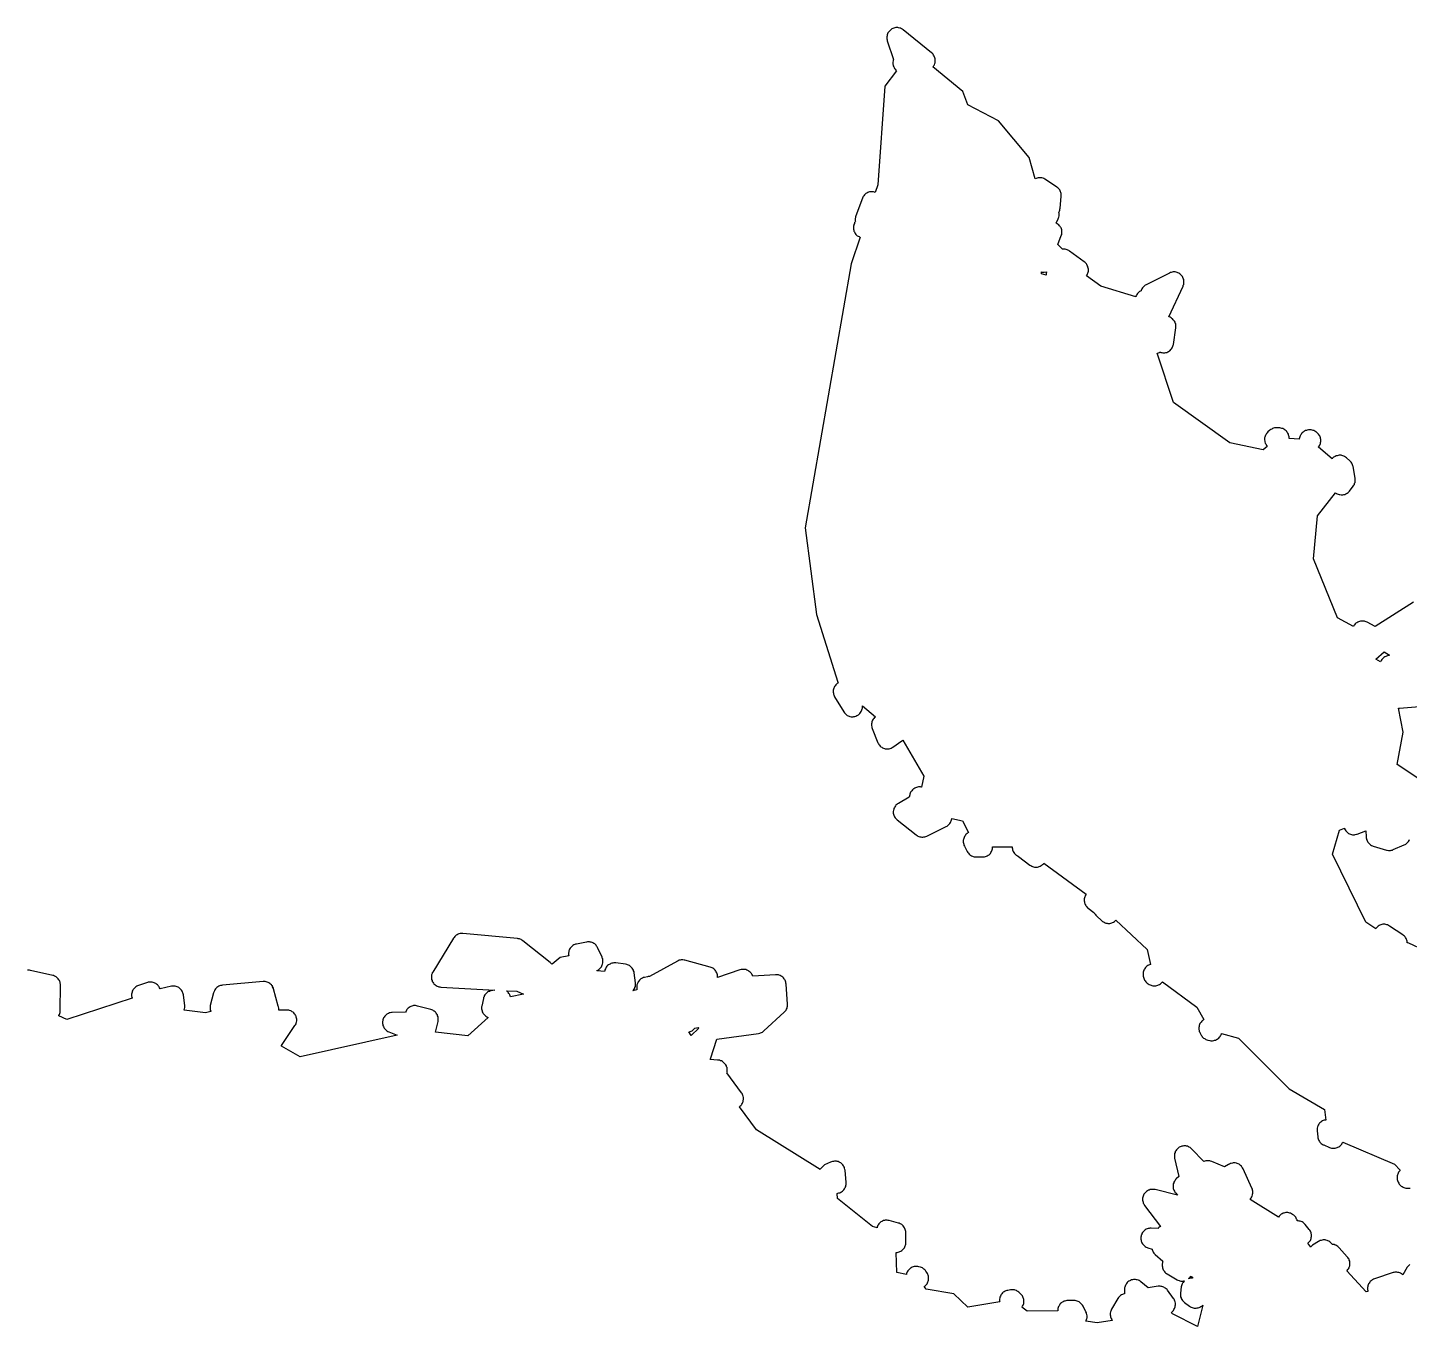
# Model space of a CAD drawing. Header units: metres. Extents: x 0 to 1325, y -1 to 773.
# Drawn here: x 1200 to 1262.2, y 123.2 to 181.6 of the extents above; entities that cross this region are included whole.
import ezdxf

# ---------------------------------------------------------------- set-up
doc = ezdxf.new("R2010")
doc.units = ezdxf.units.M

msp = doc.modelspace()

# ---------------------------------------------------------------- linework, layer by layer
at = {"layer": 'CUT'}
for points in [[(1262.38, 155.738), (1260.66, 154.638), (1260.29, 154.838), (1260.25, 154.858), (1260.21, 154.868), (1260.17, 154.878), (1260.12, 154.888), (1260.08, 154.888), (1260.03, 154.888), (1259.99, 154.878), (1259.95, 154.868), (1259.91, 154.848), (1259.87, 154.838), (1259.83, 154.808), (1259.79, 154.788), (1259.76, 154.758), (1259.73, 154.718), (1259.7, 154.688), (1259.68, 154.648), (1258.96, 155.028), (1257.88, 157.688), (1258.06, 159.618), (1258.87, 160.658), (1258.91, 160.628), (1258.95, 160.608), (1258.99, 160.598), (1259.03, 160.578), (1259.07, 160.578), (1259.12, 160.568), (1259.16, 160.568), (1259.2, 160.568), (1259.25, 160.578), (1259.29, 160.588), (1259.33, 160.608), (1259.37, 160.628), (1259.4, 160.648), (1259.44, 160.678), (1259.47, 160.708), (1259.5, 160.738), (1259.67, 160.958), (1259.69, 160.998), (1259.72, 161.038), (1259.73, 161.088), (1259.75, 161.128), (1259.76, 161.178), (1259.76, 161.218), (1259.76, 161.268), (1259.75, 161.318), (1259.66, 161.838), (1259.65, 161.878), (1259.64, 161.918), (1259.62, 161.958), (1259.6, 161.998), (1259.58, 162.038), (1259.55, 162.068), (1259.52, 162.098), (1259.36, 162.238), (1259.32, 162.268), (1259.28, 162.288), (1259.25, 162.308), (1259.2, 162.328), (1259.16, 162.338), (1259.12, 162.348), (1259.07, 162.348), (1259.03, 162.348), (1258.99, 162.338), (1258.94, 162.328), (1258.9, 162.318), (1258.86, 162.298), (1258.82, 162.278), (1258.78, 162.258), (1258.75, 162.228), (1258.72, 162.198), (1258.72, 162.188), (1258.1, 162.718), (1258.11, 162.728), (1258.14, 162.758), (1258.16, 162.798), (1258.18, 162.838), (1258.19, 162.878), (1258.2, 162.928), (1258.21, 162.968), (1258.21, 163.008), (1258.21, 163.058), (1258.2, 163.098), (1258.19, 163.138), (1258.18, 163.178), (1258.16, 163.218), (1258.13, 163.258), (1258.11, 163.298), (1258.08, 163.328), (1258.05, 163.358), (1258.02, 163.388), (1257.98, 163.408), (1257.94, 163.438), (1257.9, 163.458), (1257.86, 163.468), (1257.82, 163.478), (1257.77, 163.488), (1257.73, 163.488), (1257.69, 163.488), (1257.65, 163.488), (1257.6, 163.478), (1257.56, 163.468), (1257.52, 163.458), (1257.48, 163.438), (1257.44, 163.418), (1257.41, 163.388), (1257.37, 163.358), (1257.34, 163.328), (1257.32, 163.288), (1257.3, 163.258), (1257.28, 163.218), (1257.26, 163.178), (1257.25, 163.128), (1257.24, 163.088), (1257.24, 163.068), (1256.78, 163.098), (1256.78, 163.128), (1256.78, 163.178), (1256.77, 163.218), (1256.76, 163.258), (1256.75, 163.298), (1256.73, 163.338), (1256.7, 163.378), (1256.68, 163.418), (1256.65, 163.448), (1256.61, 163.478), (1256.58, 163.508), (1256.54, 163.528), (1256.5, 163.548), (1256.46, 163.558), (1256.41, 163.568), (1256.37, 163.578), (1256.26, 163.588), (1256.21, 163.588), (1256.17, 163.588), (1256.12, 163.578), (1256.08, 163.568), (1256.04, 163.548), (1256, 163.528), (1255.96, 163.508), (1255.92, 163.478), (1255.83, 163.398), (1255.8, 163.358), (1255.77, 163.328), (1255.75, 163.288), (1255.72, 163.248), (1255.71, 163.208), (1255.69, 163.168), (1255.68, 163.128), (1255.68, 163.078), (1255.68, 163.038), (1255.69, 162.988), (1255.69, 162.948), (1255.71, 162.898), (1255.73, 162.858), (1255.75, 162.818), (1255.77, 162.788), (1255.8, 162.748), (1255.62, 162.588), (1254.12, 162.908), (1251.58, 164.728), (1250.85, 166.938), (1250.87, 166.948), (1250.91, 166.958), (1250.95, 166.978), (1250.97, 166.988), (1250.98, 166.988), (1250.99, 166.988), (1251.01, 166.978), (1251.06, 166.968), (1251.1, 166.958), (1251.15, 166.958), (1251.19, 166.958), (1251.23, 166.968), (1251.28, 166.978), (1251.32, 166.998), (1251.36, 167.018), (1251.4, 167.048), (1251.43, 167.068), (1251.46, 167.108), (1251.49, 167.138), (1251.52, 167.178), (1251.54, 167.218), (1251.55, 167.258), (1251.57, 167.298), (1251.58, 167.338), (1251.69, 168.078), (1251.69, 168.128), (1251.69, 168.168), (1251.69, 168.218), (1251.68, 168.258), (1251.66, 168.298), (1251.65, 168.338), (1251.62, 168.378), (1251.6, 168.418), (1251.57, 168.448), (1251.54, 168.488), (1251.51, 168.508), (1251.47, 168.538), (1251.43, 168.558), (1251.39, 168.578), (1251.37, 168.578), (1252.01, 169.958), (1252.02, 169.998), (1252.04, 170.038), (1252.05, 170.088), (1252.05, 170.128), (1252.05, 170.178), (1252.04, 170.218), (1252.04, 170.258), (1252.02, 170.308), (1252, 170.348), (1251.98, 170.388), (1251.96, 170.418), (1251.93, 170.458), (1251.9, 170.488), (1251.86, 170.518), (1251.82, 170.538), (1251.78, 170.558), (1251.74, 170.578), (1251.7, 170.588), (1251.66, 170.598), (1251.61, 170.598), (1251.57, 170.598), (1251.52, 170.588), (1251.48, 170.578), (1251.44, 170.568), (1251.4, 170.548), (1250.35, 170.018), (1250.31, 169.998), (1250.27, 169.978), (1250.24, 169.948), (1250.21, 169.918), (1250.18, 169.878), (1250.16, 169.838), (1250.14, 169.808), (1250.12, 169.768), (1250.12, 169.748), (1250.09, 169.738), (1250.05, 169.718), (1250.02, 169.688), (1249.99, 169.658), (1249.96, 169.628), (1249.93, 169.588), (1249.91, 169.548), (1249.89, 169.508), (1249.88, 169.478), (1248.31, 169.958), (1247.67, 170.428), (1247.69, 170.468), (1247.71, 170.508), (1247.73, 170.548), (1247.74, 170.588), (1247.75, 170.628), (1247.75, 170.678), (1247.75, 170.718), (1247.74, 170.768), (1247.73, 170.808), (1247.72, 170.848), (1247.7, 170.888), (1247.68, 170.928), (1247.66, 170.958), (1247.63, 170.998), (1247.6, 171.028), (1247.56, 171.048), (1246.9, 171.528), (1246.87, 171.558), (1246.83, 171.578), (1246.79, 171.588), (1246.75, 171.608), (1246.71, 171.618), (1246.66, 171.618), (1246.62, 171.618), (1246.58, 171.618), (1246.38, 171.828), (1246.53, 172.238), (1246.55, 172.278), (1246.55, 172.318), (1246.56, 172.358), (1246.56, 172.408), (1246.56, 172.448), (1246.55, 172.488), (1246.54, 172.538), (1246.52, 172.578), (1246.5, 172.608), (1246.48, 172.648), (1246.45, 172.678), (1246.42, 172.718), (1246.39, 172.738), (1246.35, 172.768), (1246.31, 172.788), (1246.3, 172.798), (1246.39, 172.988), (1246.41, 173.028), (1246.42, 173.068), (1246.43, 173.118), (1246.43, 173.158), (1246.43, 173.198), (1246.43, 173.248), (1246.42, 173.278), (1246.42, 173.288), (1246.43, 173.298), (1246.45, 173.338), (1246.46, 173.378), (1246.47, 173.418), (1246.48, 173.468), (1246.53, 173.998), (1246.53, 174.038), (1246.53, 174.078), (1246.52, 174.128), (1246.51, 174.168), (1246.5, 174.208), (1246.48, 174.248), (1246.46, 174.288), (1246.43, 174.318), (1246.4, 174.358), (1246.37, 174.378), (1246.33, 174.408), (1245.82, 174.758), (1245.79, 174.778), (1245.75, 174.798), (1245.71, 174.818), (1245.66, 174.828), (1245.62, 174.838), (1245.58, 174.838), (1245.53, 174.838), (1245.49, 174.828), (1245.44, 174.818), (1245.4, 174.808), (1245.36, 174.788), (1245.08, 175.748), (1243.71, 177.398), (1242.32, 178.108), (1242.1, 178.718), (1240.75, 179.818), (1240.78, 179.848), (1240.8, 179.878), (1240.82, 179.918), (1240.84, 179.968), (1240.85, 180.008), (1240.86, 180.048), (1240.86, 180.098), (1240.86, 180.138), (1240.85, 180.188), (1240.84, 180.228), (1240.83, 180.268), (1240.81, 180.308), (1240.78, 180.348), (1240.76, 180.388), (1240.73, 180.418), (1240.69, 180.448), (1239.41, 181.488), (1239.38, 181.518), (1239.34, 181.538), (1239.3, 181.558), (1239.26, 181.568), (1239.21, 181.578), (1239.17, 181.588), (1239.13, 181.588), (1239.08, 181.588), (1239.04, 181.578), (1238.99, 181.568), (1238.95, 181.548), (1238.91, 181.528), (1238.88, 181.508), (1238.84, 181.478), (1238.81, 181.448), (1238.78, 181.418), (1238.75, 181.378), (1238.73, 181.348), (1238.71, 181.308), (1238.7, 181.258), (1238.69, 181.218), (1238.68, 181.178), (1238.68, 181.128), (1238.68, 181.088), (1238.69, 181.038), (1238.7, 180.998), (1238.98, 180.148), (1238.97, 180.128), (1238.96, 180.088), (1238.95, 180.038), (1238.95, 179.998), (1238.95, 179.948), (1238.96, 179.908), (1238.97, 179.868), (1238.99, 179.828), (1239.01, 179.788), (1239.03, 179.748), (1239.06, 179.718), (1239.09, 179.678), (1239.12, 179.648), (1238.59, 178.958), (1238.28, 174.518), (1238.16, 174.178), (1238.12, 174.188), (1238.08, 174.198), (1238.03, 174.208), (1237.99, 174.208), (1237.94, 174.208), (1237.9, 174.198), (1237.86, 174.188), (1237.82, 174.168), (1237.78, 174.148), (1237.74, 174.128), (1237.7, 174.098), (1237.67, 174.068), (1237.64, 174.028), (1237.62, 173.998), (1237.6, 173.958), (1237.58, 173.918), (1237.29, 173.128), (1237.27, 173.078), (1237.27, 173.038), (1237.26, 172.998), (1237.26, 172.948), (1237.26, 172.908), (1237.27, 172.888), (1237.27, 172.878), (1237.25, 172.848), (1237.23, 172.818), (1237.22, 172.778), (1237.2, 172.738), (1237.19, 172.698), (1237.18, 172.658), (1237.18, 172.608), (1237.18, 172.568), (1237.18, 172.528), (1237.19, 172.478), (1237.2, 172.438), (1237.22, 172.398), (1237.24, 172.358), (1237.26, 172.328), (1237.29, 172.288), (1237.32, 172.258), (1237.35, 172.228), (1237.39, 172.208), (1237.43, 172.188), (1237.47, 172.168), (1237.48, 172.168), (1237.08, 170.958), (1235.01, 159.078), (1235.51, 155.178), (1236.47, 152.138), (1236.49, 152.108), (1236.48, 152.098), (1236.45, 152.078), (1236.41, 152.048), (1236.38, 152.018), (1236.36, 151.978), (1236.33, 151.948), (1236.31, 151.908), (1236.3, 151.868), (1236.28, 151.828), (1236.27, 151.778), (1236.27, 151.738), (1236.27, 151.698), (1236.28, 151.648), (1236.28, 151.608), (1236.3, 151.568), (1236.31, 151.528), (1236.33, 151.488), (1236.74, 150.808), (1236.77, 150.768), (1236.8, 150.738), (1236.83, 150.708), (1236.86, 150.678), (1236.9, 150.648), (1236.94, 150.628), (1236.98, 150.618), (1237.02, 150.598), (1237.07, 150.588), (1237.11, 150.588), (1237.16, 150.588), (1237.2, 150.598), (1237.24, 150.598), (1237.29, 150.618), (1237.33, 150.638), (1237.37, 150.658), (1237.4, 150.678), (1237.44, 150.708), (1237.47, 150.738), (1237.5, 150.778), (1237.52, 150.818), (1237.54, 150.848), (1237.56, 150.898), (1237.57, 150.938), (1237.58, 150.978), (1237.58, 151.028), (1237.58, 151.068), (1237.58, 151.078), (1238.17, 150.588), (1238.15, 150.568), (1238.12, 150.548), (1238.09, 150.508), (1238.06, 150.478), (1238.04, 150.438), (1238.02, 150.398), (1238.01, 150.358), (1238, 150.318), (1237.99, 150.268), (1237.99, 150.228), (1237.99, 150.188), (1238, 150.138), (1238.01, 150.098), (1238.02, 150.058), (1238.28, 149.418), (1238.3, 149.378), (1238.32, 149.338), (1238.35, 149.308), (1238.38, 149.268), (1238.41, 149.238), (1238.45, 149.218), (1238.49, 149.188), (1238.53, 149.168), (1238.57, 149.158), (1238.61, 149.148), (1238.66, 149.138), (1238.7, 149.138), (1238.75, 149.138), (1238.79, 149.148), (1238.83, 149.158), (1238.88, 149.178), (1238.92, 149.198), (1238.95, 149.218), (1239.36, 149.498), (1239.4, 149.528), (1240.35, 147.918), (1240.24, 147.418), (1240.23, 147.418), (1240.19, 147.428), (1240.15, 147.428), (1240.1, 147.428), (1240.06, 147.418), (1240.02, 147.408), (1239.97, 147.388), (1239.94, 147.378), (1239.9, 147.348), (1239.86, 147.328), (1239.83, 147.298), (1239.8, 147.258), (1239.78, 147.228), (1239.75, 147.188), (1239.73, 147.148), (1239.72, 147.108), (1239.71, 147.068), (1239.69, 146.968), (1239.2, 146.688), (1239.16, 146.668), (1239.13, 146.638), (1239.09, 146.608), (1239.07, 146.578), (1239.04, 146.538), (1239.02, 146.498), (1239, 146.458), (1238.99, 146.418), (1238.98, 146.378), (1238.97, 146.328), (1238.97, 146.288), (1238.97, 146.248), (1238.98, 146.198), (1238.99, 146.158), (1239.01, 146.118), (1239.03, 146.078), (1239.05, 146.038), (1239.08, 146.008), (1239.11, 145.978), (1239.14, 145.948), (1240, 145.268), (1240.04, 145.238), (1240.08, 145.218), (1240.12, 145.198), (1240.16, 145.178), (1240.21, 145.178), (1240.26, 145.168), (1240.3, 145.168), (1240.35, 145.178), (1240.39, 145.178), (1240.44, 145.198), (1240.48, 145.218), (1241.35, 145.648), (1241.39, 145.668), (1241.43, 145.688), (1241.46, 145.718), (1241.49, 145.758), (1241.52, 145.788), (1241.54, 145.828), (1241.56, 145.868), (1241.58, 145.908), (1241.59, 145.948), (1241.6, 145.998), (1241.6, 146.008), (1242.08, 145.908), (1242.36, 145.378), (1242.32, 145.358), (1242.29, 145.328), (1242.25, 145.298), (1242.22, 145.268), (1242.2, 145.228), (1242.17, 145.198), (1242.16, 145.158), (1242.14, 145.108), (1242.13, 145.068), (1242.12, 145.028), (1242.12, 144.978), (1242.12, 144.938), (1242.13, 144.898), (1242.14, 144.848), (1242.15, 144.808), (1242.17, 144.768), (1242.3, 144.518), (1242.32, 144.478), (1242.35, 144.448), (1242.38, 144.408), (1242.41, 144.378), (1242.45, 144.358), (1242.49, 144.328), (1242.53, 144.308), (1242.57, 144.298), (1242.61, 144.288), (1242.66, 144.278), (1242.7, 144.278), (1242.99, 144.278), (1243.03, 144.278), (1243.08, 144.288), (1243.12, 144.298), (1243.16, 144.308), (1243.2, 144.328), (1243.24, 144.358), (1243.28, 144.378), (1243.31, 144.408), (1243.34, 144.438), (1243.36, 144.478), (1243.39, 144.518), (1243.41, 144.558), (1243.42, 144.598), (1243.43, 144.638), (1243.44, 144.688), (1243.44, 144.728), (1244.32, 144.728), (1244.32, 144.688), (1244.33, 144.638), (1244.34, 144.598), (1244.35, 144.558), (1244.37, 144.518), (1244.4, 144.478), (1244.42, 144.438), (1244.45, 144.408), (1244.48, 144.378), (1244.52, 144.358), (1244.56, 144.328), (1244.57, 144.328), (1244.58, 144.318), (1244.6, 144.298), (1245.12, 143.908), (1245.16, 143.888), (1245.2, 143.858), (1245.24, 143.848), (1245.28, 143.828), (1245.32, 143.818), (1245.37, 143.818), (1245.41, 143.818), (1245.46, 143.818), (1245.5, 143.828), (1245.54, 143.848), (1245.58, 143.858), (1245.62, 143.888), (1245.66, 143.908), (1245.69, 143.938), (1245.73, 143.968), (1245.75, 143.998), (1247.65, 142.598), (1247.62, 142.558), (1247.6, 142.518), (1247.59, 142.478), (1247.57, 142.438), (1247.56, 142.388), (1247.56, 142.348), (1247.56, 142.308), (1247.57, 142.258), (1247.57, 142.218), (1247.59, 142.178), (1247.6, 142.138), (1247.63, 142.098), (1247.65, 142.058), (1247.68, 142.028), (1247.71, 141.988), (1247.74, 141.968), (1248, 141.778), (1248.01, 141.768), (1248.03, 141.728), (1248.06, 141.698), (1248.08, 141.658), (1248.12, 141.628), (1248.36, 141.408), (1248.39, 141.378), (1248.43, 141.358), (1248.46, 141.338), (1248.5, 141.318), (1248.54, 141.298), (1248.59, 141.298), (1248.63, 141.288), (1248.67, 141.288), (1248.72, 141.288), (1248.76, 141.298), (1248.8, 141.308), (1248.84, 141.328), (1248.88, 141.348), (1248.92, 141.368), (1248.95, 141.398), (1248.98, 141.428), (1250.39, 140.118), (1250.55, 139.438), (1250.54, 139.438), (1250.5, 139.428), (1250.46, 139.408), (1250.42, 139.388), (1250.38, 139.358), (1250.35, 139.328), (1250.32, 139.298), (1250.29, 139.258), (1250.27, 139.228), (1250.25, 139.188), (1250.23, 139.138), (1250.22, 139.098), (1250.21, 139.058), (1250.21, 139.008), (1250.21, 138.968), (1250.22, 138.918), (1250.23, 138.868), (1250.24, 138.828), (1250.26, 138.778), (1250.28, 138.738), (1250.3, 138.698), (1250.33, 138.658), (1250.36, 138.628), (1250.4, 138.598), (1250.44, 138.568), (1250.49, 138.538), (1250.53, 138.518), (1250.57, 138.508), (1250.61, 138.488), (1250.65, 138.478), (1250.7, 138.478), (1250.74, 138.478), (1250.79, 138.478), (1250.83, 138.488), (1250.87, 138.508), (1250.91, 138.518), (1250.95, 138.538), (1250.99, 138.568), (1251.02, 138.598), (1251.05, 138.628), (1251.08, 138.658), (1252.63, 137.518), (1252.94, 136.958), (1252.92, 136.938), (1252.88, 136.918), (1252.85, 136.888), (1252.82, 136.848), (1252.79, 136.818), (1252.77, 136.778), (1252.75, 136.738), (1252.74, 136.698), (1252.73, 136.648), (1252.72, 136.608), (1252.72, 136.558), (1252.72, 136.518), (1252.73, 136.478), (1252.74, 136.428), (1252.76, 136.388), (1252.78, 136.348), (1252.83, 136.258), (1252.85, 136.228), (1252.87, 136.188), (1252.9, 136.158), (1252.93, 136.128), (1252.97, 136.108), (1253, 136.088), (1253.04, 136.068), (1253.08, 136.048), (1253.12, 136.038), (1253.21, 136.018), (1253.26, 136.008), (1253.3, 136.008), (1253.34, 136.008), (1253.39, 136.018), (1253.43, 136.028), (1253.47, 136.038), (1253.51, 136.058), (1253.55, 136.078), (1253.59, 136.108), (1253.62, 136.128), (1253.65, 136.168), (1253.68, 136.198), (1253.7, 136.238), (1253.72, 136.278), (1253.74, 136.318), (1253.74, 136.328), (1254.51, 136.118), (1256.79, 133.848), (1258.37, 132.908), (1258.43, 132.438), (1258.41, 132.438), (1258.36, 132.428), (1258.32, 132.418), (1258.28, 132.398), (1258.24, 132.378), (1258.21, 132.348), (1258.17, 132.318), (1258.14, 132.288), (1258.12, 132.248), (1258.09, 132.208), (1258.07, 132.168), (1258.06, 132.128), (1258.05, 132.078), (1258.04, 132.038), (1258.04, 131.998), (1258.04, 131.948), (1258.07, 131.678), (1258.08, 131.638), (1258.09, 131.598), (1258.11, 131.548), (1258.12, 131.518), (1258.15, 131.478), (1258.17, 131.438), (1258.2, 131.408), (1258.23, 131.378), (1258.27, 131.358), (1258.31, 131.328), (1258.34, 131.318), (1258.6, 131.208), (1258.65, 131.188), (1258.69, 131.178), (1258.73, 131.168), (1258.77, 131.168), (1258.82, 131.168), (1258.86, 131.178), (1258.9, 131.188), (1258.94, 131.198), (1258.98, 131.218), (1259.02, 131.238), (1259.06, 131.268), (1259.09, 131.288), (1259.12, 131.318), (1259.15, 131.358), (1259.17, 131.398), (1259.19, 131.428), (1259.2, 131.438), (1261.52, 130.458), (1261.78, 130.178), (1261.76, 130.158), (1261.74, 130.128), (1261.71, 130.088), (1261.69, 130.048), (1261.67, 130.008), (1261.66, 129.968), (1261.65, 129.928), (1261.64, 129.888), (1261.64, 129.838), (1261.64, 129.798), (1261.65, 129.758), (1261.66, 129.718), (1261.68, 129.678), (1261.69, 129.638), (1261.72, 129.598), (1261.74, 129.558), (1261.77, 129.528), (1261.8, 129.498), (1261.83, 129.468), (1261.87, 129.448), (1261.91, 129.418), (1261.95, 129.398), (1261.99, 129.388), (1262.03, 129.378), (1262.08, 129.368), (1262.12, 129.368), (1262.14, 129.368), (1262.18, 129.368), (1262.23, 129.378)], [(1262.71, 147.728), (1261.65, 148.438), (1261.91, 149.888), (1261.71, 150.968), (1261.75, 150.968), (1263.35, 151.108)], [(1262.87, 140.068), (1262.17, 140.398), (1262.13, 140.408), (1262.1, 140.418), (1262.1, 140.448), (1262.09, 140.488), (1262.08, 140.528), (1262.06, 140.568), (1262.05, 140.608), (1262.02, 140.648), (1262, 140.688), (1261.97, 140.718), (1261.93, 140.748), (1261.9, 140.768), (1261.3, 141.168), (1261.26, 141.198), (1261.22, 141.218), (1261.18, 141.228), (1261.14, 141.238), (1261.09, 141.248), (1261.05, 141.248), (1261, 141.248), (1260.96, 141.238), (1260.91, 141.228), (1260.87, 141.208), (1260.83, 141.188), (1260.79, 141.168), (1260.76, 141.138), (1260.73, 141.108), (1260.7, 141.078), (1260.68, 141.048), (1260.24, 141.348), (1258.73, 144.398), (1259.05, 145.488), (1259.27, 145.568), (1259.28, 145.538), (1259.3, 145.498), (1259.33, 145.458), (1259.36, 145.428), (1259.39, 145.398), (1259.42, 145.368), (1259.46, 145.338), (1259.5, 145.318), (1259.54, 145.298), (1259.59, 145.288), (1259.63, 145.278), (1259.67, 145.278), (1259.72, 145.278), (1259.76, 145.288), (1259.81, 145.298), (1259.85, 145.308), (1260.24, 145.458), (1260.25, 145.188), (1260.25, 145.138), (1260.26, 145.098), (1260.27, 145.058), (1260.29, 145.018), (1260.31, 144.978), (1260.33, 144.938), (1260.36, 144.908), (1260.38, 144.878), (1260.42, 144.848), (1260.45, 144.818), (1260.49, 144.798), (1260.53, 144.778), (1260.57, 144.768), (1261.16, 144.588), (1261.2, 144.578), (1261.25, 144.568), (1261.29, 144.568), (1261.34, 144.568), (1261.38, 144.578), (1261.43, 144.588), (1261.47, 144.608), (1261.96, 144.818), (1262, 144.838), (1262.03, 144.858), (1262.07, 144.888), (1262.1, 144.908), (1262.13, 144.948), (1262.16, 144.978), (1262.18, 145.018), (1262.2, 145.058)], [(1262.22, 125.948), (1262.19, 125.918), (1262.16, 125.888), (1262.13, 125.858), (1262.1, 125.818), (1261.9, 125.478), (1261.88, 125.498), (1261.84, 125.528), (1261.8, 125.548), (1261.76, 125.568), (1261.72, 125.578), (1261.68, 125.588), (1261.63, 125.598), (1261.59, 125.598), (1261.54, 125.598), (1261.5, 125.588), (1261.46, 125.578), (1260.62, 125.298), (1260.58, 125.278), (1260.54, 125.258), (1260.5, 125.238), (1260.47, 125.208), (1260.43, 125.178), (1260.41, 125.148), (1260.38, 125.108), (1260.36, 125.068), (1260.34, 125.028), (1260.33, 124.988), (1260.32, 124.948), (1260.31, 124.908), (1260.31, 124.858), (1260.31, 124.818), (1260.32, 124.768), (1260.33, 124.738), (1260.33, 124.728), (1260.25, 124.708), (1259.38, 125.658), (1259.4, 125.678), (1259.43, 125.718), (1259.45, 125.748), (1259.48, 125.788), (1259.49, 125.828), (1259.51, 125.878), (1259.51, 125.918), (1259.52, 125.958), (1259.52, 126.008), (1259.52, 126.048), (1259.51, 126.098), (1259.49, 126.138), (1259.48, 126.178), (1259.46, 126.218), (1259.43, 126.258), (1259.4, 126.288), (1259.03, 126.698), (1259, 126.728), (1258.97, 126.758), (1258.93, 126.788), (1258.89, 126.808), (1258.85, 126.818), (1258.81, 126.838), (1258.76, 126.848), (1258.72, 126.848), (1258.7, 126.878), (1258.67, 126.908), (1258.64, 126.938), (1258.61, 126.968), (1258.57, 126.988), (1258.53, 127.008), (1258.49, 127.028), (1258.44, 127.038), (1258.4, 127.048), (1258.36, 127.048), (1258.31, 127.048), (1258.27, 127.038), (1258.22, 127.028), (1258.18, 127.018), (1258.14, 126.998), (1258.1, 126.978), (1257.84, 126.808), (1257.81, 126.778), (1257.78, 126.748), (1257.76, 126.728), (1257.63, 126.898), (1257.66, 126.928), (1257.69, 126.958), (1257.72, 126.988), (1257.74, 127.028), (1257.76, 127.068), (1257.77, 127.108), (1257.78, 127.158), (1257.79, 127.198), (1257.79, 127.238), (1257.79, 127.288), (1257.78, 127.328), (1257.77, 127.368), (1257.76, 127.408), (1257.74, 127.448), (1257.71, 127.488), (1257.69, 127.518), (1257.51, 127.738), (1257.48, 127.778), (1257.44, 127.808), (1257.41, 127.838), (1257.37, 127.858), (1257.33, 127.878), (1257.28, 127.888), (1257.24, 127.898), (1257.19, 127.908), (1257.15, 127.908), (1257.15, 127.918), (1257.14, 127.948), (1257.12, 127.988), (1257.1, 128.028), (1257.08, 128.068), (1257.05, 128.098), (1257.03, 128.128), (1256.99, 128.158), (1256.96, 128.178), (1256.93, 128.198), (1256.89, 128.228), (1256.85, 128.248), (1256.81, 128.258), (1256.77, 128.268), (1256.72, 128.278), (1256.68, 128.278), (1256.64, 128.278), (1256.59, 128.268), (1256.55, 128.258), (1256.51, 128.248), (1256.47, 128.228), (1256.43, 128.208), (1256.4, 128.178), (1256.36, 128.148), (1256.33, 128.118), (1256.31, 128.078), (1256.3, 128.068), (1255.03, 128.868), (1255.06, 128.908), (1255.08, 128.938), (1255.1, 128.978), (1255.12, 129.018), (1255.14, 129.068), (1255.14, 129.108), (1255.15, 129.148), (1255.15, 129.198), (1255.15, 129.238), (1255.14, 129.278), (1255.13, 129.328), (1255.11, 129.368), (1254.71, 130.248), (1254.69, 130.288), (1254.66, 130.318), (1254.64, 130.358), (1254.6, 130.388), (1254.57, 130.418), (1254.53, 130.448), (1254.49, 130.468), (1254.45, 130.478), (1254.41, 130.498), (1254.36, 130.508), (1254.32, 130.508), (1254.27, 130.508), (1254.23, 130.498), (1254.18, 130.488), (1254.14, 130.478), (1254.1, 130.458), (1254.06, 130.438), (1253.88, 130.328), (1253.3, 130.568), (1253.25, 130.588), (1253.21, 130.598), (1253.16, 130.608), (1253.12, 130.608), (1253.07, 130.608), (1253.03, 130.598), (1252.99, 130.588), (1252.94, 130.568), (1252.39, 131.138), (1252.36, 131.168), (1252.33, 131.198), (1252.29, 131.218), (1252.25, 131.238), (1252.21, 131.258), (1252.17, 131.268), (1252.13, 131.278), (1252.09, 131.278), (1252.04, 131.278), (1252, 131.268), (1251.96, 131.268), (1251.92, 131.248), (1251.88, 131.238), (1251.84, 131.218), (1251.8, 131.188), (1251.77, 131.158), (1251.74, 131.128), (1251.71, 131.098), (1251.69, 131.058), (1251.66, 131.018), (1251.65, 130.978), (1251.63, 130.938), (1251.63, 130.898), (1251.62, 130.858), (1251.62, 130.808), (1251.62, 130.768), (1251.63, 130.728), (1251.82, 129.898), (1251.7, 129.788), (1251.67, 129.758), (1251.65, 129.718), (1251.62, 129.688), (1251.6, 129.648), (1251.59, 129.608), (1251.57, 129.568), (1251.57, 129.528), (1251.56, 129.478), (1251.56, 129.438), (1251.56, 129.398), (1251.57, 129.358), (1251.58, 129.318), (1251.6, 129.278), (1251.62, 129.238), (1251.64, 129.198), (1251.67, 129.168), (1251.76, 129.058), (1250.75, 129.308), (1250.7, 129.318), (1250.66, 129.318), (1250.62, 129.318), (1250.57, 129.308), (1250.53, 129.308), (1250.49, 129.288), (1250.44, 129.278), (1250.41, 129.248), (1250.37, 129.228), (1250.33, 129.198), (1250.3, 129.168), (1250.28, 129.128), (1250.25, 129.098), (1250.23, 129.058), (1250.21, 129.018), (1250.2, 128.968), (1250.19, 128.928), (1250.19, 128.888), (1250.19, 128.838), (1250.2, 128.798), (1250.21, 128.748), (1250.22, 128.708), (1250.24, 128.668), (1250.26, 128.628), (1250.28, 128.598), (1251, 127.658), (1250.96, 127.638), (1250.92, 127.608), (1250.89, 127.578), (1250.89, 127.568), (1250.57, 127.578), (1250.52, 127.578), (1250.48, 127.568), (1250.44, 127.558), (1250.39, 127.548), (1250.35, 127.528), (1250.31, 127.508), (1250.28, 127.478), (1250.24, 127.448), (1250.21, 127.418), (1250.19, 127.378), (1250.16, 127.338), (1250.15, 127.298), (1250.13, 127.258), (1250.12, 127.218), (1250.11, 127.178), (1250.11, 127.128), (1250.11, 127.088), (1250.12, 127.038), (1250.13, 126.998), (1250.14, 126.958), (1250.16, 126.918), (1250.19, 126.878), (1250.21, 126.838), (1250.24, 126.808), (1250.28, 126.778), (1250.31, 126.748), (1250.35, 126.728), (1250.39, 126.708), (1250.43, 126.698), (1250.62, 126.638), (1250.62, 126.618), (1250.64, 126.578), (1250.65, 126.538), (1250.67, 126.498), (1250.7, 126.458), (1250.73, 126.428), (1250.76, 126.398), (1251.1, 126.088), (1251.09, 126.058), (1251.08, 126.008), (1251.07, 125.968), (1251.07, 125.928), (1251.07, 125.878), (1251.08, 125.838), (1251.09, 125.788), (1251.1, 125.748), (1251.12, 125.708), (1251.14, 125.668), (1251.16, 125.638), (1251.19, 125.598), (1251.22, 125.568), (1251.26, 125.538), (1251.29, 125.518), (1251.74, 125.258), (1251.78, 125.238), (1251.83, 125.218), (1251.87, 125.208), (1251.91, 125.198), (1251.96, 125.198), (1252, 125.198), (1252.05, 125.208), (1252.07, 125.208), (1252.04, 125.178), (1252.02, 125.138), (1251.99, 125.108), (1251.97, 125.068), (1251.96, 125.028), (1251.94, 124.988), (1251.93, 124.938), (1251.89, 124.658), (1251.89, 124.618), (1251.89, 124.578), (1251.9, 124.528), (1251.9, 124.488), (1251.92, 124.448), (1251.93, 124.408), (1251.95, 124.368), (1251.98, 124.328), (1252.01, 124.298), (1252.04, 124.268), (1252.07, 124.238), (1252.3, 124.068), (1252.34, 124.038), (1252.38, 124.018), (1252.42, 124.008), (1252.46, 123.988), (1252.51, 123.978), (1252.55, 123.978), (1252.6, 123.978), (1252.64, 123.988), (1252.69, 123.998), (1252.73, 124.008), (1252.77, 124.028), (1252.81, 124.048), (1252.85, 124.068), (1252.88, 124.098), (1252.9, 124.118), (1252.66, 123.158), (1251.53, 123.718), (1251.48, 123.778), (1251.49, 123.788), (1251.52, 123.818), (1251.55, 123.848), (1251.58, 123.878), (1251.6, 123.918), (1251.63, 123.958), (1251.64, 123.998), (1251.66, 124.038), (1251.66, 124.078), (1251.67, 124.128), (1251.67, 124.168), (1251.67, 124.208), (1251.66, 124.258), (1251.64, 124.298), (1251.63, 124.338), (1251.61, 124.378), (1251.58, 124.418), (1251.31, 124.788), (1251.29, 124.818), (1251.25, 124.848), (1251.22, 124.878), (1251.18, 124.898), (1251.15, 124.928), (1251.1, 124.938), (1251.06, 124.958), (1251.02, 124.958), (1250.98, 124.968), (1250.93, 124.968), (1250.89, 124.968), (1250.44, 124.898), (1250.11, 125.168), (1250.08, 125.198), (1250.04, 125.218), (1250, 125.238), (1249.95, 125.248), (1249.91, 125.258), (1249.87, 125.268), (1249.82, 125.268), (1249.78, 125.268), (1249.73, 125.258), (1249.69, 125.248), (1249.65, 125.228), (1249.61, 125.208), (1249.57, 125.188), (1249.53, 125.158), (1249.5, 125.128), (1249.47, 125.088), (1249.45, 125.048), (1249.42, 125.008), (1249.41, 124.968), (1249.39, 124.928), (1249.38, 124.888), (1249.38, 124.838), (1249.37, 124.628), (1249.36, 124.628), (1249.32, 124.608), (1249.28, 124.598), (1249.24, 124.578), (1249.2, 124.548), (1249.17, 124.518), (1249.14, 124.488), (1249.11, 124.458), (1249.08, 124.418), (1248.79, 123.928), (1248.77, 123.888), (1248.76, 123.848), (1248.74, 123.808), (1248.73, 123.758), (1248.73, 123.718), (1248.73, 123.678), (1248.74, 123.628), (1248.74, 123.588), (1248.76, 123.548), (1248.77, 123.508), (1248.8, 123.468), (1248.82, 123.428), (1248.14, 123.318), (1247.64, 123.398), (1247.65, 123.428), (1247.67, 123.468), (1247.68, 123.508), (1247.69, 123.548), (1247.69, 123.598), (1247.69, 123.638), (1247.68, 123.688), (1247.67, 123.728), (1247.66, 123.768), (1247.64, 123.808), (1247.51, 124.068), (1247.49, 124.108), (1247.46, 124.148), (1247.43, 124.178), (1247.4, 124.208), (1247.37, 124.238), (1247.33, 124.258), (1247.29, 124.278), (1247.24, 124.298), (1247.2, 124.308), (1247.16, 124.318), (1247.11, 124.318), (1246.82, 124.318), (1246.78, 124.318), (1246.73, 124.308), (1246.69, 124.298), (1246.65, 124.288), (1246.61, 124.268), (1246.57, 124.248), (1246.54, 124.218), (1246.5, 124.188), (1246.47, 124.158), (1246.45, 124.118), (1246.43, 124.088), (1246.41, 124.048), (1246.39, 124.008), (1246.38, 123.958), (1246.37, 123.918), (1246.37, 123.878), (1246.37, 123.858), (1244.99, 123.838), (1244.76, 124.018), (1244.77, 124.038), (1244.79, 124.068), (1244.81, 124.108), (1244.83, 124.148), (1244.84, 124.188), (1244.85, 124.238), (1244.85, 124.278), (1244.85, 124.318), (1244.84, 124.368), (1244.83, 124.408), (1244.82, 124.448), (1244.8, 124.488), (1244.78, 124.528), (1244.76, 124.568), (1244.73, 124.598), (1244.7, 124.628), (1244.62, 124.698), (1244.58, 124.728), (1244.54, 124.748), (1244.51, 124.768), (1244.46, 124.788), (1244.42, 124.798), (1244.38, 124.808), (1244.33, 124.808), (1244.29, 124.808), (1244.25, 124.798), (1244.13, 124.778), (1244.08, 124.768), (1244.04, 124.758), (1244, 124.738), (1243.96, 124.718), (1243.92, 124.698), (1243.89, 124.668), (1243.86, 124.628), (1243.83, 124.598), (1243.81, 124.558), (1243.79, 124.518), (1243.77, 124.478), (1243.76, 124.438), (1243.75, 124.388), (1243.75, 124.348), (1243.75, 124.298), (1243.76, 124.268), (1242.32, 124.028), (1241.69, 124.628), (1240.45, 124.828), (1240.36, 124.958), (1240.4, 124.978), (1240.43, 125.008), (1240.46, 125.048), (1240.49, 125.078), (1240.51, 125.118), (1240.53, 125.158), (1240.54, 125.198), (1240.55, 125.238), (1240.56, 125.288), (1240.56, 125.328), (1240.56, 125.368), (1240.55, 125.418), (1240.54, 125.458), (1240.53, 125.498), (1240.51, 125.538), (1240.48, 125.578), (1240.44, 125.638), (1240.42, 125.678), (1240.39, 125.708), (1240.35, 125.738), (1240.32, 125.768), (1240.28, 125.788), (1240.24, 125.808), (1240.19, 125.818), (1240.12, 125.838), (1240.08, 125.848), (1240.04, 125.858), (1239.99, 125.858), (1239.95, 125.858), (1239.91, 125.848), (1239.86, 125.838), (1239.82, 125.818), (1239.78, 125.798), (1239.75, 125.778), (1239.71, 125.748), (1239.68, 125.718), (1239.65, 125.688), (1239.62, 125.658), (1239.6, 125.618), (1239.58, 125.578), (1239.57, 125.538), (1239.56, 125.498), (1239.13, 125.588), (1239.1, 126.488), (1239.15, 126.488), (1239.19, 126.498), (1239.23, 126.508), (1239.27, 126.528), (1239.31, 126.548), (1239.35, 126.568), (1239.38, 126.598), (1239.42, 126.628), (1239.44, 126.658), (1239.47, 126.698), (1239.49, 126.738), (1239.51, 126.778), (1239.52, 126.818), (1239.53, 126.858), (1239.54, 126.908), (1239.54, 126.948), (1239.53, 127.388), (1239.53, 127.428), (1239.52, 127.478), (1239.51, 127.518), (1239.49, 127.558), (1239.47, 127.598), (1239.45, 127.638), (1239.42, 127.678), (1239.39, 127.708), (1239.36, 127.738), (1239.32, 127.758), (1239.28, 127.778), (1239.24, 127.798), (1239.2, 127.808), (1238.79, 127.918), (1238.74, 127.928), (1238.7, 127.938), (1238.66, 127.938), (1238.61, 127.938), (1238.57, 127.928), (1238.53, 127.918), (1238.49, 127.898), (1238.45, 127.878), (1238.41, 127.858), (1238.38, 127.828), (1238.35, 127.798), (1238.32, 127.768), (1238.29, 127.728), (1238.27, 127.698), (1238.25, 127.658), (1238.24, 127.618), (1238.24, 127.598), (1238.04, 127.648), (1236.46, 128.918), (1236.44, 129.138), (1236.48, 129.148), (1236.52, 129.158), (1236.57, 129.168), (1236.61, 129.188), (1236.64, 129.208), (1236.68, 129.238), (1236.71, 129.268), (1236.74, 129.298), (1236.77, 129.338), (1236.79, 129.368), (1236.81, 129.408), (1236.83, 129.448), (1236.84, 129.498), (1236.85, 129.538), (1236.85, 129.588), (1236.85, 129.628), (1236.8, 130.178), (1236.79, 130.218), (1236.78, 130.268), (1236.77, 130.308), (1236.75, 130.348), (1236.73, 130.378), (1236.7, 130.418), (1236.67, 130.448), (1236.64, 130.478), (1236.61, 130.508), (1236.57, 130.528), (1236.53, 130.548), (1236.49, 130.568), (1236.45, 130.578), (1236.41, 130.588), (1236.37, 130.588), (1236.32, 130.588), (1236.28, 130.578), (1236.24, 130.578), (1236.19, 130.558), (1236.15, 130.548), (1235.88, 130.418), (1235.85, 130.388), (1235.81, 130.368), (1235.78, 130.338), (1235.75, 130.308), (1235.72, 130.278), (1235.69, 130.238), (1235.68, 130.218), (1232.81, 131.998), (1232.05, 133.038), (1232.07, 133.058), (1232.11, 133.088), (1232.14, 133.118), (1232.16, 133.158), (1232.18, 133.198), (1232.2, 133.238), (1232.21, 133.278), (1232.22, 133.328), (1232.23, 133.368), (1232.23, 133.418), (1232.23, 133.458), (1232.22, 133.508), (1232.2, 133.548), (1232.19, 133.588), (1232.17, 133.628), (1232.14, 133.668), (1231.48, 134.558), (1231.49, 134.578), (1231.5, 134.628), (1231.5, 134.668), (1231.5, 134.708), (1231.49, 134.758), (1231.49, 134.798), (1231.47, 134.838), (1231.46, 134.878), (1231.44, 134.918), (1231.41, 134.958), (1231.38, 134.988), (1231.35, 135.018), (1231.32, 135.048), (1231.28, 135.078), (1231.24, 135.098), (1231.2, 135.108), (1231.16, 135.128), (1231.12, 135.128), (1231.07, 135.138), (1230.73, 135.158), (1230.75, 135.198), (1231.04, 136.078), (1232.91, 136.338), (1232.96, 136.348), (1233, 136.368), (1233.04, 136.378), (1233.08, 136.398), (1233.12, 136.428), (1233.15, 136.458), (1234.06, 137.288), (1234.09, 137.318), (1234.12, 137.348), (1234.15, 137.388), (1234.17, 137.428), (1234.19, 137.468), (1234.2, 137.518), (1234.21, 137.558), (1234.21, 137.598), (1234.21, 137.648), (1234.15, 138.558), (1234.14, 138.598), (1234.13, 138.648), (1234.12, 138.688), (1234.1, 138.728), (1234.08, 138.768), (1234.06, 138.798), (1234.03, 138.838), (1234, 138.868), (1233.96, 138.898), (1233.92, 138.918), (1233.88, 138.938), (1233.84, 138.958), (1233.8, 138.968), (1233.76, 138.978), (1233.71, 138.978), (1233.67, 138.978), (1232.65, 138.908), (1232.65, 138.918), (1232.63, 138.958), (1232.61, 138.998), (1232.59, 139.028), (1232.56, 139.068), (1232.53, 139.098), (1232.49, 139.128), (1232.46, 139.148), (1232.42, 139.168), (1232.38, 139.188), (1232.33, 139.208), (1232.29, 139.208), (1232.25, 139.218), (1232.2, 139.218), (1232.16, 139.218), (1232.12, 139.208), (1232.07, 139.198), (1231.07, 138.848), (1231.07, 138.888), (1231.07, 138.928), (1231.06, 138.978), (1231.05, 139.018), (1231.03, 139.068), (1231.01, 139.108), (1230.99, 139.138), (1230.96, 139.178), (1230.93, 139.208), (1230.9, 139.238), (1230.86, 139.268), (1230.82, 139.288), (1230.78, 139.308), (1230.74, 139.318), (1229.6, 139.628), (1229.56, 139.638), (1229.51, 139.648), (1229.47, 139.648), (1229.43, 139.648), (1229.38, 139.638), (1229.34, 139.628), (1229.3, 139.608), (1229.26, 139.588), (1228, 138.898), (1227.95, 138.898), (1227.91, 138.888), (1227.78, 138.858), (1227.74, 138.848), (1227.69, 138.828), (1227.65, 138.808), (1227.62, 138.788), (1227.58, 138.758), (1227.55, 138.728), (1227.52, 138.688), (1227.5, 138.658), (1227.48, 138.618), (1227.46, 138.578), (1227.44, 138.528), (1227.44, 138.488), (1227.43, 138.448), (1227.43, 138.398), (1227.43, 138.358), (1227.44, 138.308), (1227.44, 138.298), (1227.25, 138.248), (1227.26, 138.258), (1227.29, 138.288), (1227.32, 138.328), (1227.34, 138.368), (1227.35, 138.408), (1227.37, 138.448), (1227.37, 138.488), (1227.38, 138.528), (1227.38, 138.578), (1227.38, 138.618), (1227.32, 139.058), (1227.31, 139.108), (1227.29, 139.148), (1227.28, 139.188), (1227.26, 139.228), (1227.23, 139.268), (1227.2, 139.298), (1227.17, 139.328), (1227.14, 139.358), (1227.1, 139.388), (1227.06, 139.408), (1227.02, 139.418), (1226.98, 139.438), (1226.93, 139.448), (1226.49, 139.508), (1226.45, 139.508), (1226.4, 139.508), (1226.36, 139.498), (1226.31, 139.498), (1226.27, 139.478), (1226.23, 139.458), (1226.19, 139.438), (1226.16, 139.418), (1226.12, 139.388), (1226.09, 139.358), (1226.06, 139.318), (1226.04, 139.288), (1226.02, 139.248), (1226, 139.198), (1225.99, 139.158), (1225.98, 139.118), (1225.65, 139.158), (1225.64, 139.168), (1225.68, 139.188), (1225.72, 139.208), (1225.75, 139.238), (1225.79, 139.268), (1225.82, 139.298), (1225.84, 139.338), (1225.86, 139.378), (1225.88, 139.418), (1225.89, 139.458), (1225.9, 139.508), (1225.91, 139.548), (1225.91, 139.598), (1225.91, 139.638), (1225.9, 139.688), (1225.88, 139.728), (1225.87, 139.768), (1225.67, 140.198), (1225.65, 140.238), (1225.62, 140.268), (1225.6, 140.308), (1225.57, 140.338), (1225.54, 140.368), (1225.5, 140.388), (1225.46, 140.408), (1225.42, 140.428), (1225.38, 140.438), (1225.34, 140.448), (1225.3, 140.458), (1225.26, 140.458), (1225.21, 140.458), (1225.17, 140.448), (1224.72, 140.358), (1224.68, 140.348), (1224.64, 140.338), (1224.6, 140.318), (1224.56, 140.288), (1224.52, 140.268), (1224.49, 140.238), (1224.46, 140.198), (1224.43, 140.168), (1224.41, 140.128), (1224.39, 140.088), (1224.38, 140.048), (1224.37, 139.998), (1224.36, 139.958), (1224.36, 139.908), (1224.36, 139.868), (1224.37, 139.828), (1223.99, 139.758), (1223.62, 139.448), (1223.6, 139.468), (1223.57, 139.498), (1223.54, 139.528), (1222.3, 140.508), (1222.26, 140.538), (1222.23, 140.558), (1222.19, 140.578), (1222.15, 140.588), (1222.1, 140.598), (1222.06, 140.608), (1219.61, 140.838), (1219.57, 140.838), (1219.52, 140.838), (1219.48, 140.828), (1219.43, 140.818), (1219.39, 140.798), (1219.35, 140.778), (1219.31, 140.758), (1219.27, 140.728), (1219.24, 140.698), (1219.21, 140.658), (1219.19, 140.618), (1218.26, 139.098), (1218.23, 139.068), (1218.22, 139.028), (1218.2, 138.978), (1218.2, 138.938), (1218.19, 138.898), (1218.19, 138.848), (1218.19, 138.808), (1218.2, 138.758), (1218.22, 138.718), (1218.23, 138.678), (1218.25, 138.638), (1218.28, 138.598), (1218.3, 138.568), (1218.34, 138.538), (1218.37, 138.508), (1218.41, 138.488), (1218.45, 138.458), (1218.49, 138.448), (1218.53, 138.428), (1218.57, 138.428), (1218.62, 138.418), (1221.04, 138.288), (1220.88, 138.258), (1220.84, 138.248), (1220.8, 138.228), (1220.76, 138.218), (1220.72, 138.188), (1220.68, 138.168), (1220.65, 138.138), (1220.62, 138.108), (1220.6, 138.068), (1220.57, 138.028), (1220.56, 137.988), (1220.54, 137.948), (1220.53, 137.908), (1220.46, 137.568), (1220.45, 137.528), (1220.45, 137.478), (1220.45, 137.438), (1220.46, 137.398), (1220.47, 137.348), (1220.48, 137.308), (1220.5, 137.268), (1220.52, 137.228), (1220.55, 137.198), (1220.58, 137.168), (1220.61, 137.138), (1220.64, 137.108), (1220.68, 137.088), (1220.72, 137.068), (1220.74, 137.058), (1219.83, 136.228), (1218.37, 136.388), (1218.49, 136.868), (1218.5, 136.918), (1218.5, 136.958), (1218.5, 136.998), (1218.5, 137.048), (1218.49, 137.088), (1218.47, 137.128), (1218.46, 137.168), (1218.44, 137.208), (1218.41, 137.248), (1218.39, 137.278), (1218.36, 137.308), (1218.32, 137.338), (1218.29, 137.358), (1218.25, 137.378), (1218.21, 137.398), (1218.17, 137.408), (1217.57, 137.568), (1217.52, 137.578), (1217.48, 137.588), (1217.44, 137.588), (1217.39, 137.588), (1217.35, 137.578), (1217.31, 137.568), (1217.27, 137.548), (1217.23, 137.528), (1217.19, 137.508), (1217.15, 137.478), (1217.12, 137.448), (1217.09, 137.418), (1217.07, 137.378), (1217.05, 137.338), (1217.03, 137.298), (1217.03, 137.288), (1216.43, 137.278), (1216.39, 137.278), (1216.34, 137.268), (1216.3, 137.258), (1216.26, 137.238), (1216.22, 137.218), (1216.18, 137.198), (1216.15, 137.168), (1216.12, 137.138), (1216.09, 137.108), (1216.06, 137.068), (1216.04, 137.038), (1216.02, 136.998), (1216.01, 136.948), (1216, 136.908), (1215.99, 136.868), (1215.99, 136.818), (1215.99, 136.778), (1216, 136.738), (1216.01, 136.688), (1216.03, 136.648), (1216.05, 136.608), (1216.07, 136.578), (1216.1, 136.538), (1216.13, 136.508), (1216.16, 136.478), (1216.19, 136.448), (1216.23, 136.428), (1216.27, 136.408), (1216.65, 136.258), (1212.28, 135.278), (1211.44, 135.768), (1211.45, 135.788), (1212.05, 136.688), (1212.08, 136.728), (1212.1, 136.768), (1212.11, 136.808), (1212.12, 136.848), (1212.13, 136.898), (1212.13, 136.938), (1212.13, 136.978), (1212.12, 137.028), (1212.11, 137.068), (1212.1, 137.108), (1212.08, 137.148), (1212.06, 137.188), (1212.03, 137.218), (1212, 137.258), (1211.97, 137.288), (1211.93, 137.308), (1211.89, 137.338), (1211.86, 137.348), (1211.81, 137.368), (1211.77, 137.378), (1211.73, 137.388), (1211.68, 137.388), (1211.32, 137.388), (1211.32, 137.438), (1211.32, 137.478), (1211.31, 137.528), (1211.3, 137.568), (1211.09, 138.338), (1211.08, 138.378), (1211.06, 138.418), (1211.04, 138.458), (1211.01, 138.498), (1210.99, 138.528), (1210.95, 138.558), (1210.92, 138.588), (1210.88, 138.608), (1210.84, 138.628), (1210.8, 138.648), (1210.75, 138.658), (1210.71, 138.668), (1210.67, 138.668), (1210.62, 138.668), (1208.79, 138.508), (1208.75, 138.498), (1208.7, 138.488), (1208.66, 138.478), (1208.62, 138.458), (1208.58, 138.428), (1208.54, 138.398), (1208.51, 138.368), (1208.48, 138.338), (1208.45, 138.298), (1208.43, 138.258), (1208.41, 138.218), (1208.39, 138.168), (1208.24, 137.598), (1208.24, 137.558), (1208.23, 137.518), (1208.23, 137.468), (1208.23, 137.428), (1208.24, 137.378), (1208.26, 137.338), (1208.26, 137.318), (1208.03, 137.258), (1207.06, 137.388), (1207.07, 137.408), (1207.08, 137.448), (1207.09, 137.498), (1207.09, 137.538), (1207.09, 137.578), (1207.03, 138.068), (1207.02, 138.118), (1207.01, 138.158), (1206.99, 138.198), (1206.97, 138.238), (1206.95, 138.278), (1206.92, 138.308), (1206.89, 138.338), (1206.86, 138.368), (1206.82, 138.398), (1206.79, 138.418), (1206.75, 138.438), (1206.7, 138.448), (1206.66, 138.458), (1206.62, 138.468), (1206.57, 138.468), (1206.53, 138.468), (1206.49, 138.458), (1205.98, 138.348), (1205.96, 138.388), (1205.94, 138.428), (1205.91, 138.458), (1205.89, 138.498), (1205.86, 138.528), (1205.82, 138.558), (1205.79, 138.578), (1205.75, 138.598), (1205.71, 138.618), (1205.67, 138.628), (1205.63, 138.638), (1205.58, 138.648), (1205.54, 138.648), (1205.5, 138.648), (1205.45, 138.638), (1205.41, 138.628), (1205.01, 138.498), (1204.97, 138.478), (1204.93, 138.458), (1204.89, 138.438), (1204.86, 138.408), (1204.83, 138.378), (1204.8, 138.348), (1204.77, 138.308), (1204.75, 138.278), (1204.73, 138.238), (1204.72, 138.198), (1204.71, 138.148), (1204.7, 138.108), (1204.7, 138.068), (1204.7, 138.018), (1204.71, 137.978), (1204.72, 137.938), (1204.72, 137.928), (1201.79, 136.968), (1201.42, 137.128), (1201.43, 137.148), (1201.45, 137.188), (1201.47, 137.228), (1201.48, 137.278), (1201.49, 137.318), (1201.49, 137.368), (1201.5, 138.508), (1201.5, 138.548), (1201.49, 138.588), (1201.48, 138.638), (1201.47, 138.678), (1201.45, 138.718), (1201.43, 138.748), (1201.4, 138.788), (1201.37, 138.818), (1201.34, 138.848), (1201.31, 138.878), (1201.27, 138.898), (1201.23, 138.918), (1201.19, 138.938), (1201.15, 138.948), (1200.15, 139.168), (1200.1, 139.178), (1200.06, 139.178), (1200.01, 139.178)]]:
    msp.add_lwpolyline(points, dxfattribs=at)
for points in [[(1245.64, 170.598), (1245.67, 170.588), (1245.72, 170.588), (1245.76, 170.588), (1245.87, 170.598), (1245.86, 170.578), (1245.85, 170.538), (1245.85, 170.488), (1245.85, 170.448), (1245.64, 170.508), (1245.64, 170.598)], [(1261.06, 153.508), (1261.3, 153.358), (1261.17, 153.308), (1261.13, 153.298), (1261.09, 153.278), (1261.05, 153.248), (1261.02, 153.218), (1260.99, 153.188), (1260.96, 153.158), (1260.93, 153.118), (1260.91, 153.078), (1260.9, 153.058), (1260.69, 153.168), (1261.06, 153.508)], [(1221.74, 138.028), (1221.72, 138.068), (1221.7, 138.108), (1221.68, 138.138), (1221.65, 138.178), (1221.63, 138.208), (1221.59, 138.238), (1221.57, 138.258), (1222.03, 138.238), (1222.34, 138.098), (1221.75, 137.978), (1221.74, 138.028)], [(1229.8, 136.408), (1229.84, 136.418), (1229.88, 136.438), (1229.92, 136.458), (1229.95, 136.478), (1229.99, 136.508), (1230.02, 136.538), (1230.05, 136.578), (1230.2, 136.598), (1230.23, 136.568), (1229.88, 136.248), (1229.78, 136.408), (1229.8, 136.408)], [(1252.43, 125.328), (1252.39, 125.328), (1252.35, 125.328), (1252.3, 125.318), (1252.26, 125.308), (1252.28, 125.328), (1252.31, 125.358), (1252.34, 125.388), (1252.35, 125.418), (1252.44, 125.368), (1252.43, 125.328)]]:
    msp.add_lwpolyline(points, close=True, dxfattribs=at)
at = {"layer": 'SCORE'}
msp.add_lwpolyline([(1211.02, 138.438), (1211.05, 138.378), (1211.08, 138.378), (1211.06, 138.418), (1211.04, 138.458), (1211.02, 138.488), (1211.02, 138.438)], dxfattribs=at)

doc.saveas('drawing.dxf')
